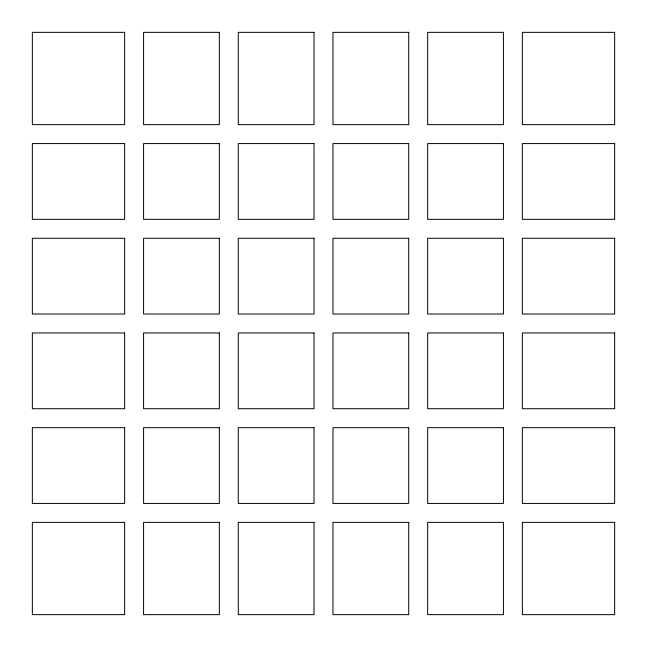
<?xml version="1.0" encoding="UTF-8"?>
<svg xmlns="http://www.w3.org/2000/svg" width="647" height="647" viewBox="0 0 647 647"><rect width="100%" height="100%" fill="white"/><g stroke="black" fill="none" stroke-linecap="round" stroke-linejoin="round"><path stroke-width="0.97" d="M124.636 32.35L32.35 32.35L32.35 124.636L124.636 124.636L124.636 32.35M219.333 32.35L143.577 32.35L143.577 124.636L219.333 124.636L219.333 32.35M314.03 32.35L238.274 32.35L238.274 124.636L314.03 124.636L314.03 32.35M408.726 32.35L332.97 32.35L332.97 124.636L408.726 124.636L408.726 32.35M503.423 32.35L427.667 32.35L427.667 124.636L503.423 124.636L503.423 32.35M614.65 32.35L522.364 32.35L522.364 124.636L614.65 124.636L614.65 32.35M124.636 143.577L32.35 143.577L32.35 219.333L124.636 219.333L124.636 143.577M219.333 143.577L143.577 143.577L143.577 219.333L219.333 219.333L219.333 143.577M314.03 143.577L238.274 143.577L238.274 219.333L314.03 219.333L314.03 143.577M408.726 143.577L332.97 143.577L332.97 219.333L408.726 219.333L408.726 143.577M503.423 143.577L427.667 143.577L427.667 219.333L503.423 219.333L503.423 143.577M614.65 143.577L522.364 143.577L522.364 219.333L614.65 219.333L614.65 143.577M124.636 238.274L32.35 238.274L32.35 314.03L124.636 314.03L124.636 238.274M219.333 238.274L143.577 238.274L143.577 314.03L219.333 314.03L219.333 238.274M314.03 238.274L238.274 238.274L238.274 314.03L314.03 314.03L314.03 238.274M408.726 238.274L332.97 238.274L332.97 314.03L408.726 314.03L408.726 238.274M503.423 238.274L427.667 238.274L427.667 314.03L503.423 314.03L503.423 238.274M614.65 238.274L522.364 238.274L522.364 314.03L614.65 314.03L614.65 238.274M124.636 332.97L32.35 332.97L32.35 408.726L124.636 408.726L124.636 332.97M219.333 332.97L143.577 332.97L143.577 408.726L219.333 408.726L219.333 332.97M314.03 332.97L238.274 332.97L238.274 408.726L314.03 408.726L314.03 332.97M408.726 332.97L332.97 332.97L332.97 408.726L408.726 408.726L408.726 332.97M503.423 332.97L427.667 332.97L427.667 408.726L503.423 408.726L503.423 332.97M614.65 332.97L522.364 332.97L522.364 408.726L614.65 408.726L614.65 332.97M124.636 427.667L32.35 427.667L32.35 503.423L124.636 503.423L124.636 427.667M219.333 427.667L143.577 427.667L143.577 503.423L219.333 503.423L219.333 427.667M314.03 427.667L238.274 427.667L238.274 503.423L314.03 503.423L314.03 427.667M408.726 427.667L332.97 427.667L332.97 503.423L408.726 503.423L408.726 427.667M503.423 427.667L427.667 427.667L427.667 503.423L503.423 503.423L503.423 427.667M614.65 427.667L522.364 427.667L522.364 503.423L614.65 503.423L614.65 427.667M124.636 522.364L32.35 522.364L32.35 614.65L124.636 614.65L124.636 522.364M219.333 522.364L143.577 522.364L143.577 614.65L219.333 614.65L219.333 522.364M314.03 522.364L238.274 522.364L238.274 614.65L314.03 614.65L314.03 522.364M408.726 522.364L332.97 522.364L332.97 614.65L408.726 614.65L408.726 522.364M503.423 522.364L427.667 522.364L427.667 614.65L503.423 614.65L503.423 522.364M614.65 522.364L522.364 522.364L522.364 614.65L614.65 614.65L614.65 522.364"/></g></svg>
